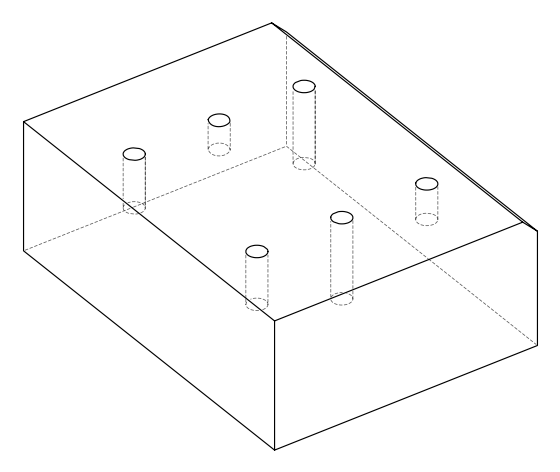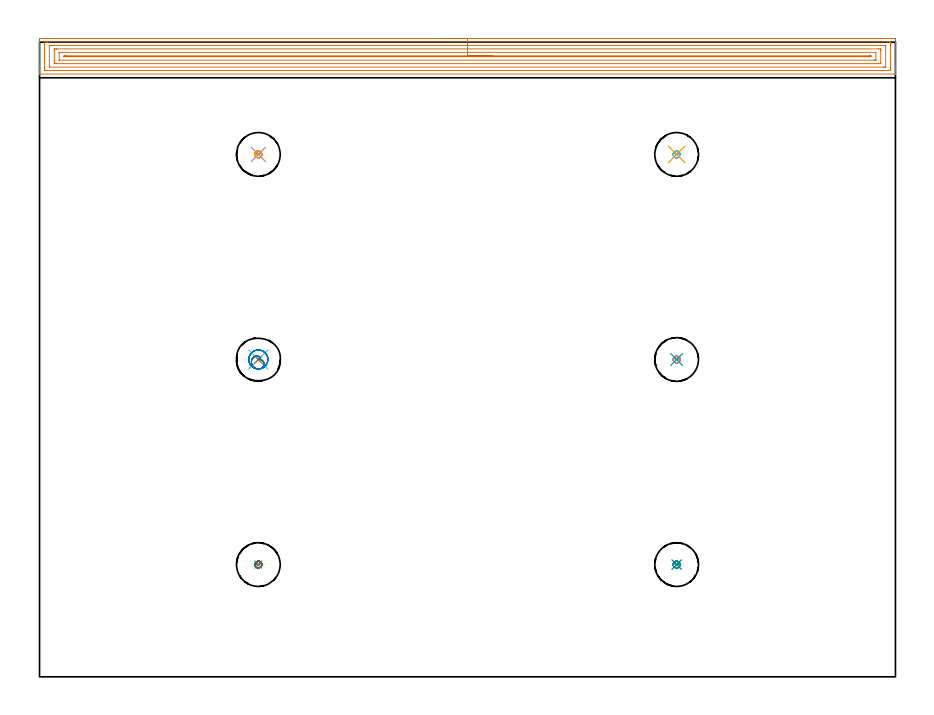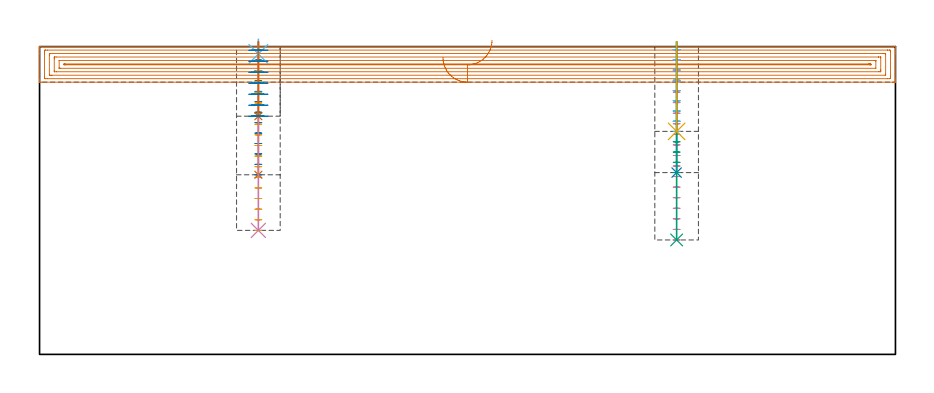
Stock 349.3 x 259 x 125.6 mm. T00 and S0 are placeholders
(PLAN: 14 operations, 5 tool changes, 23.4 min)
(1 AREA_MILL | FG_CHAMFER_SURFACE | UGT0205_001 | 16.96 min | 36719 mm3)
(2 MILL_BLIND_HOLE_FROM_SOLID_MATERIAL | STEP1POCKET | UGT0201_133 | Spiral | 0.7 min | 13016 mm3)
(3 MILL_BLIND_HOLE_FROM_SOLID_MATERIAL_1 | STEP1POCKET_1 | UGT0201_133 | Spiral | 0.7 min | 12795 mm3)
(4 MILL_BLIND_HOLE_FROM_SOLID_MATERIAL_2 | STEP1POCKET_3 | UGT0201_133 | Spiral | 1.02 min | 19636 mm3)
(5 MILL_BLIND_HOLE_FROM_SOLID_MATERIAL_3 | STEP1POCKET_4 | UGT0201_133 | Spiral | 0.97 min | 18664 mm3)
(6 MILL_BLIND_HOLE_FROM_SOLID_MATERIAL_4 | STEP1POCKET_5 | UGT0201_133 | Spiral | 0.48 min | 8616 mm3)
(7 BORE_BLIND_HOLE | STEP1POCKET | UGT0332_075 | 0.22 min | 0 mm3)
(8 BORE_BLIND_HOLE_1 | STEP1POCKET_1 | UGT0332_075 | 0.22 min | 0 mm3)
(9 BORE_BLIND_HOLE_2 | STEP1POCKET_3 | UGT0332_075 | 0.33 min | 0 mm3)
(10 BORE_BLIND_HOLE_3 | STEP1POCKET_4 | UGT0332_075 | 0.31 min | 0 mm3)
(11 BORE_BLIND_HOLE_4 | STEP1POCKET_5 | UGT0332_075 | 0.15 min | 0 mm3)
(12 SPOT_DRILL | STEP1POCKET_2 | NXT0321_9005460120000 | 0.05 min | 184 mm3)
(13 DRILL_BLIND_HOLE_INTO_CENTER | STEP1POCKET_2 | NXT0301_128 | 0.12 min | 2900 mm3)
(14 MILL_ROUGH_BLIND_HOLE_CONTOUR | STEP1POCKET_2 | NXT0201_010 | Spiral | 1.19 min | 3982 mm3)
(TOOL UGT0205_001 | Chamfer Mill 20 x 3 x 45 deg. | D20 FL50 Z2)
(TOOL UGT0201_133 | Carbide End Mill 15.0 | D15 FL30 Z4)
(TOOL UGT0332_075 | 17.75 mm Rough Boring Bar | D17.75)
(TOOL NXT0321_9005460120000 | NC Spot Drill, 142deg, 12mm, Carbide, Uncoated | D12 PA142 FL30 Z2)
(TOOL NXT0301_128 | Carbide Drill 12mm [861.1-1200-036A1-GP GC34] | D12 PA150 FL37.4 Z2)
(TOOL NXT0201_010 | ENDMILL 10mm [2P460-1000-NA 1630] | D10 FL30 Z6)
(OP 1 AREA_MILL)
G17 G21 G94 G90
T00 M6
G54
G17 G0 G90 X164.65 Y260.5 S1061 M3
G43 Z135.6 H0
Z121.1
G94 G1 X164.688 Z120.228 F250.
X164.802 Z119.364
X164.991 Z118.512
X165.253 Z117.68
X165.587 Z116.874
X165.99 Z116.1
X166.458 Z115.364
X166.99 Z114.672
X167.579 Z114.029
X168.222 Z113.44
X168.914 Z112.908
X169.65 Z112.44
X170.424 Z112.037
X171.23 Z111.703
X172.062 Z111.441
X172.914 Z111.252
X173.778 Z111.138
X174.65 Z111.1
X348.118
X348.693 Y260.499 Z111.101
X349.262 Y260.494 Z111.104
X349.293 Y260.492 Z111.106
X349.297 Y259.926 Z111.671
X349.3 Y259.321 Z112.276
Y249.244 Z122.35
Y248.674 Z122.923
Y248.354 Z123.242
Y247.783 Z123.813
Y247.464 Z124.131
Y246.825 Z124.775
Y246.412 Z125.188
Y246.046 Z125.545
X349.29 Y246.003 Z125.588
X349.14 Y246. Z125.6
X0.16
X0.01 Y246.003 Z125.588
X0.007 Y246.044 Z125.547
X0. Y246.412 Z125.187
Y246.825 Z124.775
Y247.464 Z124.131
Y248.674 Z122.923
Y249.244 Z122.35
Y259.322 Z112.276
X0.003 Y259.926 Z111.671
X0.007 Y260.492 Z111.106
X0.038 Y260.494 Z111.104
X0.607 Y260.5 Z111.1
X174.65
Y259.086 Z112.514
X346.016
X346.862 Y259.082 Z112.518
X346.908 Y259.079 Z112.521
X347.29 Y259.036 Z112.564
X347.297 Y258.648 Z112.952
X347.299 Y258.146 Z113.454
X347.3 Y257.755 Z113.845
X347.299 Y248.354 Z123.246
X347.298 Y247.966 Z123.634
X347.29 Y247.464 Z124.136
X346.952 Y247.421 Z124.179
X346.908 Y247.418 Z124.182
X346.065 Y247.414 Z124.186
X346.016
X3.284
X2.438 Y247.418 Z124.182
X2.392 Y247.421 Z124.179
X2.01 Y247.464 Z124.136
X2.003 Y247.851 Z123.749
X2.001 Y248.354 Z123.246
X2. Y248.744 Z122.856
X2.001 Y258.146 Z113.454
X2.002 Y258.534 Z113.066
X2.01 Y259.036 Z112.564
X2.348 Y259.079 Z112.521
X2.392 Y259.082 Z112.518
X3.235 Y259.086 Z112.514
X3.284
X174.65
Y257.672 Z113.928
X345.123 Y257.671 Z113.929
X345.262 Y257.67 Z113.93
X345.285 Y257.668 Z113.932
X345.289 Y257.666 Z113.934
X345.293 Y257.643 Z113.957
X345.298 Y257.549 Z114.051
X345.299 Y257.432 Z114.168
X345.3 Y257.256 Z114.344
X345.299 Y249.069 Z122.531
X345.293 Y248.892 Z122.708
X345.29 Y248.845 Z122.755
X345.275 Y248.835 Z122.765
X345.227 Y248.833 Z122.767
X345.123 Y248.831 Z122.769
X344.647 Y248.829 Z122.771
X344.231 Y248.828 Z122.772
X4.177 Y248.829 Z122.771
X4.038 Y248.83 Z122.77
X4.015 Y248.832 Z122.768
X4.011 Y248.834 Z122.766
X4.007 Y248.857 Z122.743
X4.002 Y248.951 Z122.649
X4. Y249.42 Z122.18
X4.001 Y257.431 Z114.169
X4.007 Y257.608 Z113.992
X4.01 Y257.655 Z113.945
X4.025 Y257.665 Z113.935
X4.073 Y257.667 Z113.933
X4.177 Y257.669 Z113.931
X4.653 Y257.671 Z113.929
X5.069 Y257.672 Z113.928
X174.65
Y256.257 Z115.343
X342.555
X343.245 Y256.252 Z115.348
X343.279 Y256.251 Z115.349
X343.29 Y256.219 Z115.381
X343.294 Y256.119 Z115.481
X343.298 Y255.917 Z115.683
X343.3 Y255.514 Z116.086
X343.299 Y250.599 Z121.001
X343.297 Y250.386 Z121.214
X343.293 Y250.28 Z121.32
X343.29 Y250.256 Z121.344
X343.278 Y250.25 Z121.35
X343.225 Y250.247 Z121.353
X342.446 Y250.243 Z121.357
X342.337
X6.745
X6.055 Y250.248 Z121.352
X6.021 Y250.249 Z121.351
X6.01 Y250.281 Z121.319
X6.006 Y250.381 Z121.219
X6.003 Y250.583 Z121.017
X6. Y250.986 Z120.614
X6.001 Y255.901 Z115.699
X6.003 Y256.114 Z115.486
X6.007 Y256.221 Z115.379
X6.01 Y256.244 Z115.356
X6.022 Y256.25 Z115.35
X6.075 Y256.253 Z115.347
X6.854 Y256.257 Z115.343
X6.963
X174.65
Y254.843 Z116.757
X341.296 Y254.842 Z116.758
X341.299 Y254.839 Z116.761
Y251.915 Z119.685
X341.295 Y251.755 Z119.845
X341.291 Y251.677 Z119.923
X341.288 Y251.664 Z119.936
X341.251 Y251.661 Z119.939
X341.178 Y251.659 Z119.941
X340.919 Y251.657 Z119.943
X340.661
X8.005 Y251.658 Z119.942
X8.004
X8.001 Y251.661 Z119.939
Y254.585 Z117.015
X8.005 Y254.745 Z116.855
X8.009 Y254.823 Z116.777
X8.012 Y254.836 Z116.764
X8.049 Y254.839 Z116.761
X8.122 Y254.841 Z116.759
X8.381 Y254.843 Z116.757
X8.639
X174.65
Y253.429 Z118.171
X338.876 Y253.428 Z118.172
X339.144 Y253.427 Z118.173
X339.244 Y253.424 Z118.176
X339.286 Y253.422 Z118.178
X339.29 Y253.399 Z118.201
X339.291 Y253.281 Z118.319
X339.264 Y253.078 Z118.522
X339.044 Y253.074 Z118.526
X338.876 Y253.072 Z118.528
X338.609 Y253.071 Z118.529
X338.342
X10.424
X10.156 Y253.073 Z118.527
X10.056 Y253.076 Z118.524
X10.014 Y253.078 Z118.522
X10.01 Y253.101 Z118.499
X10.003 Y253.225 Z118.375
X10.007 Y253.373 Z118.227
X10.01 Y253.416 Z118.184
X10.067 Y253.422 Z118.178
X10.424 Y253.426 Z118.174
X10.692 Y253.428 Z118.172
X174.65 Y253.429 Z118.171
X175.522 Z118.209
X176.386 Z118.323
X177.238 Z118.512
X178.07 Z118.774
X178.876 Z119.108
X179.65 Z119.511
X180.386 Z119.98
X181.078 Z120.511
X181.721 Z121.1
X182.31 Z121.743
X182.842 Z122.435
X183.31 Z123.171
X183.713 Z123.945
X184.047 Z124.751
X184.309 Z125.583
X184.498 Z126.435
X184.612 Z127.3
X184.65 Z128.171
G0 Z135.6
M5
M2
(OP 2 MILL_BLIND_HOLE_FROM_SOLID_MATERIAL)
G17 G21 G94 G90
T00 M6
G54
G17 G0 G90 X89.3 Y45.8 S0 M3
G43 Z135.6 H0
Z124.346
G94 G3 X90. Y46.5 R0.7 F250.
X89.3 Y47.2 R0.7
X87.9 Y45.8 R1.4
X89.3 Y47.2 R-1.4
X88.6 Y46.5 R0.7
X89.3 Y45.8 R0.7
G0 Z120.092
G3 X90. Y46.5 R0.7
X89.3 Y47.2 R0.7
X87.9 Y45.8 R1.4
X89.3 Y47.2 R-1.4
X88.6 Y46.5 R0.7
X89.3 Y45.8 R0.7
G0 Z115.838
G3 X90. Y46.5 R0.7
X89.3 Y47.2 R0.7
X87.9 Y45.8 R1.4
X89.3 Y47.2 R-1.4
X88.6 Y46.5 R0.7
X89.3 Y45.8 R0.7
G0 Z111.585
G3 X90. Y46.5 R0.7
X89.3 Y47.2 R0.7
X87.9 Y45.8 R1.4
X89.3 Y47.2 R-1.4
X88.6 Y46.5 R0.7
X89.3 Y45.8 R0.7
G0 Z107.331
G3 X90. Y46.5 R0.7
X89.3 Y47.2 R0.7
X87.9 Y45.8 R1.4
X89.3 Y47.2 R-1.4
X88.6 Y46.5 R0.7
X89.3 Y45.8 R0.7
G0 Z103.077
G3 X90. Y46.5 R0.7
X89.3 Y47.2 R0.7
X87.9 Y45.8 R1.4
X89.3 Y47.2 R-1.4
X88.6 Y46.5 R0.7
X89.3 Y45.8 R0.7
G0 Z98.823
G3 X90. Y46.5 R0.7
X89.3 Y47.2 R0.7
X87.9 Y45.8 R1.4
X89.3 Y47.2 R-1.4
X88.6 Y46.5 R0.7
X89.3 Y45.8 R0.7
G0 Z94.569
G3 X90. Y46.5 R0.7
X89.3 Y47.2 R0.7
X87.9 Y45.8 R1.4
X89.3 Y47.2 R-1.4
X88.6 Y46.5 R0.7
X89.3 Y45.8 R0.7
G0 Z90.315
G3 X90. Y46.5 R0.7
X89.3 Y47.2 R0.7
X87.9 Y45.8 R1.4
X89.3 Y47.2 R-1.4
X88.6 Y46.5 R0.7
X89.3 Y45.8 R0.7
G0 Z86.062
G3 X90. Y46.5 R0.7
X89.3 Y47.2 R0.7
X87.9 Y45.8 R1.4
X89.3 Y47.2 R-1.4
X88.6 Y46.5 R0.7
X89.3 Y45.8 R0.7
G0 Z81.808
G3 X90. Y46.5 R0.7
X89.3 Y47.2 R0.7
X87.9 Y45.8 R1.4
X89.3 Y47.2 R-1.4
X88.6 Y46.5 R0.7
X89.3 Y45.8 R0.7
G0 Z77.554
G3 X90. Y46.5 R0.7
X89.3 Y47.2 R0.7
X87.9 Y45.8 R1.4
X89.3 Y47.2 R-1.4
X88.6 Y46.5 R0.7
X89.3 Y45.8 R0.7
G0 Z73.3
G3 X90. Y46.5 R0.7
X89.3 Y47.2 R0.7
X87.9 Y45.8 R1.4
X89.3 Y47.2 R-1.4
X88.6 Y46.5 R0.7
X89.3 Y45.8 R0.7
G0 Z135.6
M5
M2
(OP 3 MILL_BLIND_HOLE_FROM_SOLID_MATERIAL_1)
G17 G21 G94 G90
T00 M6
G54
G17 G0 G90 X260. Y45.8 S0 M3
G43 Z135.6 H0
Z124.415
G94 G3 X260.7 Y46.5 R0.7 F250.
X260. Y47.2 R0.7
X258.6 Y45.8 R1.4
X260. Y47.2 R-1.4
X259.3 Y46.5 R0.7
X260. Y45.8 R0.7
G0 Z120.231
G3 X260.7 Y46.5 R0.7
X260. Y47.2 R0.7
X258.6 Y45.8 R1.4
X260. Y47.2 R-1.4
X259.3 Y46.5 R0.7
X260. Y45.8 R0.7
G0 Z116.046
G3 X260.7 Y46.5 R0.7
X260. Y47.2 R0.7
X258.6 Y45.8 R1.4
X260. Y47.2 R-1.4
X259.3 Y46.5 R0.7
X260. Y45.8 R0.7
G0 Z111.862
G3 X260.7 Y46.5 R0.7
X260. Y47.2 R0.7
X258.6 Y45.8 R1.4
X260. Y47.2 R-1.4
X259.3 Y46.5 R0.7
X260. Y45.8 R0.7
G0 Z107.677
G3 X260.7 Y46.5 R0.7
X260. Y47.2 R0.7
X258.6 Y45.8 R1.4
X260. Y47.2 R-1.4
X259.3 Y46.5 R0.7
X260. Y45.8 R0.7
G0 Z103.492
G3 X260.7 Y46.5 R0.7
X260. Y47.2 R0.7
X258.6 Y45.8 R1.4
X260. Y47.2 R-1.4
X259.3 Y46.5 R0.7
X260. Y45.8 R0.7
G0 Z99.308
G3 X260.7 Y46.5 R0.7
X260. Y47.2 R0.7
X258.6 Y45.8 R1.4
X260. Y47.2 R-1.4
X259.3 Y46.5 R0.7
X260. Y45.8 R0.7
G0 Z95.123
G3 X260.7 Y46.5 R0.7
X260. Y47.2 R0.7
X258.6 Y45.8 R1.4
X260. Y47.2 R-1.4
X259.3 Y46.5 R0.7
X260. Y45.8 R0.7
G0 Z90.938
G3 X260.7 Y46.5 R0.7
X260. Y47.2 R0.7
X258.6 Y45.8 R1.4
X260. Y47.2 R-1.4
X259.3 Y46.5 R0.7
X260. Y45.8 R0.7
G0 Z86.754
G3 X260.7 Y46.5 R0.7
X260. Y47.2 R0.7
X258.6 Y45.8 R1.4
X260. Y47.2 R-1.4
X259.3 Y46.5 R0.7
X260. Y45.8 R0.7
G0 Z82.569
G3 X260.7 Y46.5 R0.7
X260. Y47.2 R0.7
X258.6 Y45.8 R1.4
X260. Y47.2 R-1.4
X259.3 Y46.5 R0.7
X260. Y45.8 R0.7
G0 Z78.385
G3 X260.7 Y46.5 R0.7
X260. Y47.2 R0.7
X258.6 Y45.8 R1.4
X260. Y47.2 R-1.4
X259.3 Y46.5 R0.7
X260. Y45.8 R0.7
G0 Z74.2
G3 X260.7 Y46.5 R0.7
X260. Y47.2 R0.7
X258.6 Y45.8 R1.4
X260. Y47.2 R-1.4
X259.3 Y46.5 R0.7
X260. Y45.8 R0.7
G0 Z135.6
M5
M2
(OP 4 MILL_BLIND_HOLE_FROM_SOLID_MATERIAL_2)
G17 G21 G94 G90
T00 M6
G54
G17 G0 G90 X260. Y129.5 S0 M3
G43 Z135.6 H0
Z124.289
G94 G3 X260.7 Y130.2 R0.7 F250.
X260. Y130.9 R0.7
X258.6 Y129.5 R1.4
X260. Y130.9 R-1.4
X259.3 Y130.2 R0.7
X260. Y129.5 R0.7
G0 Z119.979
G3 X260.7 Y130.2 R0.7
X260. Y130.9 R0.7
X258.6 Y129.5 R1.4
X260. Y130.9 R-1.4
X259.3 Y130.2 R0.7
X260. Y129.5 R0.7
G0 Z115.668
G3 X260.7 Y130.2 R0.7
X260. Y130.9 R0.7
X258.6 Y129.5 R1.4
X260. Y130.9 R-1.4
X259.3 Y130.2 R0.7
X260. Y129.5 R0.7
G0 Z111.358
G3 X260.7 Y130.2 R0.7
X260. Y130.9 R0.7
X258.6 Y129.5 R1.4
X260. Y130.9 R-1.4
X259.3 Y130.2 R0.7
X260. Y129.5 R0.7
G0 Z107.047
G3 X260.7 Y130.2 R0.7
X260. Y130.9 R0.7
X258.6 Y129.5 R1.4
X260. Y130.9 R-1.4
X259.3 Y130.2 R0.7
X260. Y129.5 R0.7
G0 Z102.737
G3 X260.7 Y130.2 R0.7
X260. Y130.9 R0.7
X258.6 Y129.5 R1.4
X260. Y130.9 R-1.4
X259.3 Y130.2 R0.7
X260. Y129.5 R0.7
G0 Z98.426
G3 X260.7 Y130.2 R0.7
X260. Y130.9 R0.7
X258.6 Y129.5 R1.4
X260. Y130.9 R-1.4
X259.3 Y130.2 R0.7
X260. Y129.5 R0.7
G0 Z94.116
G3 X260.7 Y130.2 R0.7
X260. Y130.9 R0.7
X258.6 Y129.5 R1.4
X260. Y130.9 R-1.4
X259.3 Y130.2 R0.7
X260. Y129.5 R0.7
G0 Z89.805
G3 X260.7 Y130.2 R0.7
X260. Y130.9 R0.7
X258.6 Y129.5 R1.4
X260. Y130.9 R-1.4
X259.3 Y130.2 R0.7
X260. Y129.5 R0.7
G0 Z85.495
G3 X260.7 Y130.2 R0.7
X260. Y130.9 R0.7
X258.6 Y129.5 R1.4
X260. Y130.9 R-1.4
X259.3 Y130.2 R0.7
X260. Y129.5 R0.7
G0 Z81.184
G3 X260.7 Y130.2 R0.7
X260. Y130.9 R0.7
X258.6 Y129.5 R1.4
X260. Y130.9 R-1.4
X259.3 Y130.2 R0.7
X260. Y129.5 R0.7
G0 Z76.874
G3 X260.7 Y130.2 R0.7
X260. Y130.9 R0.7
X258.6 Y129.5 R1.4
X260. Y130.9 R-1.4
X259.3 Y130.2 R0.7
X260. Y129.5 R0.7
G0 Z72.563
G3 X260.7 Y130.2 R0.7
X260. Y130.9 R0.7
X258.6 Y129.5 R1.4
X260. Y130.9 R-1.4
X259.3 Y130.2 R0.7
X260. Y129.5 R0.7
G0 Z68.253
G3 X260.7 Y130.2 R0.7
X260. Y130.9 R0.7
X258.6 Y129.5 R1.4
X260. Y130.9 R-1.4
X259.3 Y130.2 R0.7
X260. Y129.5 R0.7
G0 Z63.942
G3 X260.7 Y130.2 R0.7
X260. Y130.9 R0.7
X258.6 Y129.5 R1.4
X260. Y130.9 R-1.4
X259.3 Y130.2 R0.7
X260. Y129.5 R0.7
G0 Z59.632
G3 X260.7 Y130.2 R0.7
X260. Y130.9 R0.7
X258.6 Y129.5 R1.4
X260. Y130.9 R-1.4
X259.3 Y130.2 R0.7
X260. Y129.5 R0.7
G0 Z55.321
G3 X260.7 Y130.2 R0.7
X260. Y130.9 R0.7
X258.6 Y129.5 R1.4
X260. Y130.9 R-1.4
X259.3 Y130.2 R0.7
X260. Y129.5 R0.7
G0 Z51.011
G3 X260.7 Y130.2 R0.7
X260. Y130.9 R0.7
X258.6 Y129.5 R1.4
X260. Y130.9 R-1.4
X259.3 Y130.2 R0.7
X260. Y129.5 R0.7
G0 Z46.7
G3 X260.7 Y130.2 R0.7
X260. Y130.9 R0.7
X258.6 Y129.5 R1.4
X260. Y130.9 R-1.4
X259.3 Y130.2 R0.7
X260. Y129.5 R0.7
G0 Z135.6
M5
M2
(OP 5 MILL_BLIND_HOLE_FROM_SOLID_MATERIAL_3)
G17 G21 G94 G90
T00 M6
G54
G17 G0 G90 X89.3 Y213.2 S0 M3
G43 Z135.6 H0
Z124.267
G94 G3 X90. Y213.9 R0.7 F250.
X89.3 Y214.6 R0.7
X87.9 Y213.2 R1.4
X89.3 Y214.6 R-1.4
X88.6 Y213.9 R0.7
X89.3 Y213.2 R0.7
G0 Z119.933
G3 X90. Y213.9 R0.7
X89.3 Y214.6 R0.7
X87.9 Y213.2 R1.4
X89.3 Y214.6 R-1.4
X88.6 Y213.9 R0.7
X89.3 Y213.2 R0.7
G0 Z115.6
G3 X90. Y213.9 R0.7
X89.3 Y214.6 R0.7
X87.9 Y213.2 R1.4
X89.3 Y214.6 R-1.4
X88.6 Y213.9 R0.7
X89.3 Y213.2 R0.7
G0 Z111.267
G3 X90. Y213.9 R0.7
X89.3 Y214.6 R0.7
X87.9 Y213.2 R1.4
X89.3 Y214.6 R-1.4
X88.6 Y213.9 R0.7
X89.3 Y213.2 R0.7
G0 Z106.933
G3 X90. Y213.9 R0.7
X89.3 Y214.6 R0.7
X87.9 Y213.2 R1.4
X89.3 Y214.6 R-1.4
X88.6 Y213.9 R0.7
X89.3 Y213.2 R0.7
G0 Z102.6
G3 X90. Y213.9 R0.7
X89.3 Y214.6 R0.7
X87.9 Y213.2 R1.4
X89.3 Y214.6 R-1.4
X88.6 Y213.9 R0.7
X89.3 Y213.2 R0.7
G0 Z98.267
G3 X90. Y213.9 R0.7
X89.3 Y214.6 R0.7
X87.9 Y213.2 R1.4
X89.3 Y214.6 R-1.4
X88.6 Y213.9 R0.7
X89.3 Y213.2 R0.7
G0 Z93.933
G3 X90. Y213.9 R0.7
X89.3 Y214.6 R0.7
X87.9 Y213.2 R1.4
X89.3 Y214.6 R-1.4
X88.6 Y213.9 R0.7
X89.3 Y213.2 R0.7
G0 Z89.6
G3 X90. Y213.9 R0.7
X89.3 Y214.6 R0.7
X87.9 Y213.2 R1.4
X89.3 Y214.6 R-1.4
X88.6 Y213.9 R0.7
X89.3 Y213.2 R0.7
G0 Z85.267
G3 X90. Y213.9 R0.7
X89.3 Y214.6 R0.7
X87.9 Y213.2 R1.4
X89.3 Y214.6 R-1.4
X88.6 Y213.9 R0.7
X89.3 Y213.2 R0.7
G0 Z80.933
G3 X90. Y213.9 R0.7
X89.3 Y214.6 R0.7
X87.9 Y213.2 R1.4
X89.3 Y214.6 R-1.4
X88.6 Y213.9 R0.7
X89.3 Y213.2 R0.7
G0 Z76.6
G3 X90. Y213.9 R0.7
X89.3 Y214.6 R0.7
X87.9 Y213.2 R1.4
X89.3 Y214.6 R-1.4
X88.6 Y213.9 R0.7
X89.3 Y213.2 R0.7
G0 Z72.267
G3 X90. Y213.9 R0.7
X89.3 Y214.6 R0.7
X87.9 Y213.2 R1.4
X89.3 Y214.6 R-1.4
X88.6 Y213.9 R0.7
X89.3 Y213.2 R0.7
G0 Z67.933
G3 X90. Y213.9 R0.7
X89.3 Y214.6 R0.7
X87.9 Y213.2 R1.4
X89.3 Y214.6 R-1.4
X88.6 Y213.9 R0.7
X89.3 Y213.2 R0.7
G0 Z63.6
G3 X90. Y213.9 R0.7
X89.3 Y214.6 R0.7
X87.9 Y213.2 R1.4
X89.3 Y214.6 R-1.4
X88.6 Y213.9 R0.7
X89.3 Y213.2 R0.7
G0 Z59.267
G3 X90. Y213.9 R0.7
X89.3 Y214.6 R0.7
X87.9 Y213.2 R1.4
X89.3 Y214.6 R-1.4
X88.6 Y213.9 R0.7
X89.3 Y213.2 R0.7
G0 Z54.933
G3 X90. Y213.9 R0.7
X89.3 Y214.6 R0.7
X87.9 Y213.2 R1.4
X89.3 Y214.6 R-1.4
X88.6 Y213.9 R0.7
X89.3 Y213.2 R0.7
G0 Z50.6
G3 X90. Y213.9 R0.7
X89.3 Y214.6 R0.7
X87.9 Y213.2 R1.4
X89.3 Y214.6 R-1.4
X88.6 Y213.9 R0.7
X89.3 Y213.2 R0.7
G0 Z135.6
M5
M2
(OP 6 MILL_BLIND_HOLE_FROM_SOLID_MATERIAL_4)
G17 G21 G94 G90
T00 M6
G54
G17 G0 G90 X260. Y213.2 S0 M3
G43 Z135.6 H0
Z124.422
G94 G3 X260.7 Y213.9 R0.7 F250.
X260. Y214.6 R0.7
X258.6 Y213.2 R1.4
X260. Y214.6 R-1.4
X259.3 Y213.9 R0.7
X260. Y213.2 R0.7
G0 Z120.244
G3 X260.7 Y213.9 R0.7
X260. Y214.6 R0.7
X258.6 Y213.2 R1.4
X260. Y214.6 R-1.4
X259.3 Y213.9 R0.7
X260. Y213.2 R0.7
G0 Z116.067
G3 X260.7 Y213.9 R0.7
X260. Y214.6 R0.7
X258.6 Y213.2 R1.4
X260. Y214.6 R-1.4
X259.3 Y213.9 R0.7
X260. Y213.2 R0.7
G0 Z111.889
G3 X260.7 Y213.9 R0.7
X260. Y214.6 R0.7
X258.6 Y213.2 R1.4
X260. Y214.6 R-1.4
X259.3 Y213.9 R0.7
X260. Y213.2 R0.7
G0 Z107.711
G3 X260.7 Y213.9 R0.7
X260. Y214.6 R0.7
X258.6 Y213.2 R1.4
X260. Y214.6 R-1.4
X259.3 Y213.9 R0.7
X260. Y213.2 R0.7
G0 Z103.533
G3 X260.7 Y213.9 R0.7
X260. Y214.6 R0.7
X258.6 Y213.2 R1.4
X260. Y214.6 R-1.4
X259.3 Y213.9 R0.7
X260. Y213.2 R0.7
G0 Z99.356
G3 X260.7 Y213.9 R0.7
X260. Y214.6 R0.7
X258.6 Y213.2 R1.4
X260. Y214.6 R-1.4
X259.3 Y213.9 R0.7
X260. Y213.2 R0.7
G0 Z95.178
G3 X260.7 Y213.9 R0.7
X260. Y214.6 R0.7
X258.6 Y213.2 R1.4
X260. Y214.6 R-1.4
X259.3 Y213.9 R0.7
X260. Y213.2 R0.7
G0 Z91.
G3 X260.7 Y213.9 R0.7
X260. Y214.6 R0.7
X258.6 Y213.2 R1.4
X260. Y214.6 R-1.4
X259.3 Y213.9 R0.7
X260. Y213.2 R0.7
G0 Z135.6
M5
M2
(OP 7 BORE_BLIND_HOLE)
G17 G21 G94 G90
T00 M6
G54
G17 G0 G90 X89.3 Y45.8 S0 M3
G43 Z135.6 H0
G94 G85 G98 Z73.3 F250. R127.6
G80
M5
M2
(OP 8 BORE_BLIND_HOLE_1)
G17 G21 G94 G90
T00 M6
G54
G17 G0 G90 X260. Y45.8 S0 M3
G43 Z135.6 H0
G94 G85 G98 Z74.2 F250. R127.6
G80
M5
M2
(OP 9 BORE_BLIND_HOLE_2)
G17 G21 G94 G90
T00 M6
G54
G17 G0 G90 X260. Y129.5 S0 M3
G43 Z135.6 H0
G94 G85 G98 Z46.7 F250. R127.6
G80
M5
M2
(OP 10 BORE_BLIND_HOLE_3)
G17 G21 G94 G90
T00 M6
G54
G17 G0 G90 X89.3 Y213.2 S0 M3
G43 Z135.6 H0
G94 G85 G98 Z50.6 F250. R127.6
G80
M5
M2
(OP 11 BORE_BLIND_HOLE_4)
G17 G21 G94 G90
T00 M6
G54
G17 G0 G90 X260. Y213.2 S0 M3
G43 Z135.6 H0
G94 G85 G98 Z91. F250. R127.6
G80
M5
M2
(OP 12 SPOT_DRILL)
G17 G21 G94 G90
T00 M6
G54
G17 G0 G90 X89.3 Y129.5 S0 M3
G43 Z135.6 H0
G94 G81 G98 Z122.6 F250. R128.6
G80
M5
M2
(OP 13 DRILL_BLIND_HOLE_INTO_CENTER)
G17 G21 G94 G90
T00 M6
G54
G17 G0 G90 X89.3 Y129.5 S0 M3
G43 Z135.6 H1
G94 G81 G98 Z97.2 F250. R127.6
G80
M5
M2
(OP 14 MILL_ROUGH_BLIND_HOLE_CONTOUR)
G17 G21 G94 G90
T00 M6
G54
G17 G0 G90 X89.3 Y129.5 S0 M3
G43 Z135.6 H1
Z124.114
G94 G3 X89.68 Y130.555 R0.596 F250.
X87.798 Y130.743 R1.696
X86.659 Y127.441 R2.571
X90.031 Y125.669 R3.058
X93.131 Y130.231 R3.9
X90.031 Y125.669 R-3.9
X91.581 Y127.95 R1.95
X89.3 Y129.5 R1.95
G0 Z119.629
G3 X89.68 Y130.555 R0.596
X87.798 Y130.743 R1.696
X86.659 Y127.441 R2.571
X90.031 Y125.669 R3.058
X93.131 Y130.231 R3.9
X90.031 Y125.669 R-3.9
X91.581 Y127.95 R1.95
X89.3 Y129.5 R1.95
G0 Z115.143
G3 X89.68 Y130.555 R0.596
X87.798 Y130.743 R1.696
X86.659 Y127.441 R2.571
X90.031 Y125.669 R3.058
X93.131 Y130.231 R3.9
X90.031 Y125.669 R-3.9
X91.581 Y127.95 R1.95
X89.3 Y129.5 R1.95
G0 Z110.657
G3 X89.68 Y130.555 R0.596
X87.798 Y130.743 R1.696
X86.659 Y127.441 R2.571
X90.031 Y125.669 R3.058
X93.131 Y130.231 R3.9
X90.031 Y125.669 R-3.9
X91.581 Y127.95 R1.95
X89.3 Y129.5 R1.95
G0 Z106.171
G3 X89.68 Y130.555 R0.596
X87.798 Y130.743 R1.696
X86.659 Y127.441 R2.571
X90.031 Y125.669 R3.058
X93.131 Y130.231 R3.9
X90.031 Y125.669 R-3.9
X91.581 Y127.95 R1.95
X89.3 Y129.5 R1.95
G0 Z101.686
G3 X89.68 Y130.555 R0.596
X87.798 Y130.743 R1.696
X86.659 Y127.441 R2.571
X90.031 Y125.669 R3.058
X93.131 Y130.231 R3.9
X90.031 Y125.669 R-3.9
X91.581 Y127.95 R1.95
X89.3 Y129.5 R1.95
G0 Z97.2
G3 X89.68 Y130.555 R0.596
X87.798 Y130.743 R1.696
X86.659 Y127.441 R2.571
X90.031 Y125.669 R3.058
X93.131 Y130.231 R3.9
X90.031 Y125.669 R-3.9
X91.581 Y127.95 R1.95
X89.3 Y129.5 R1.95
G0 Z135.6
M5
M2
